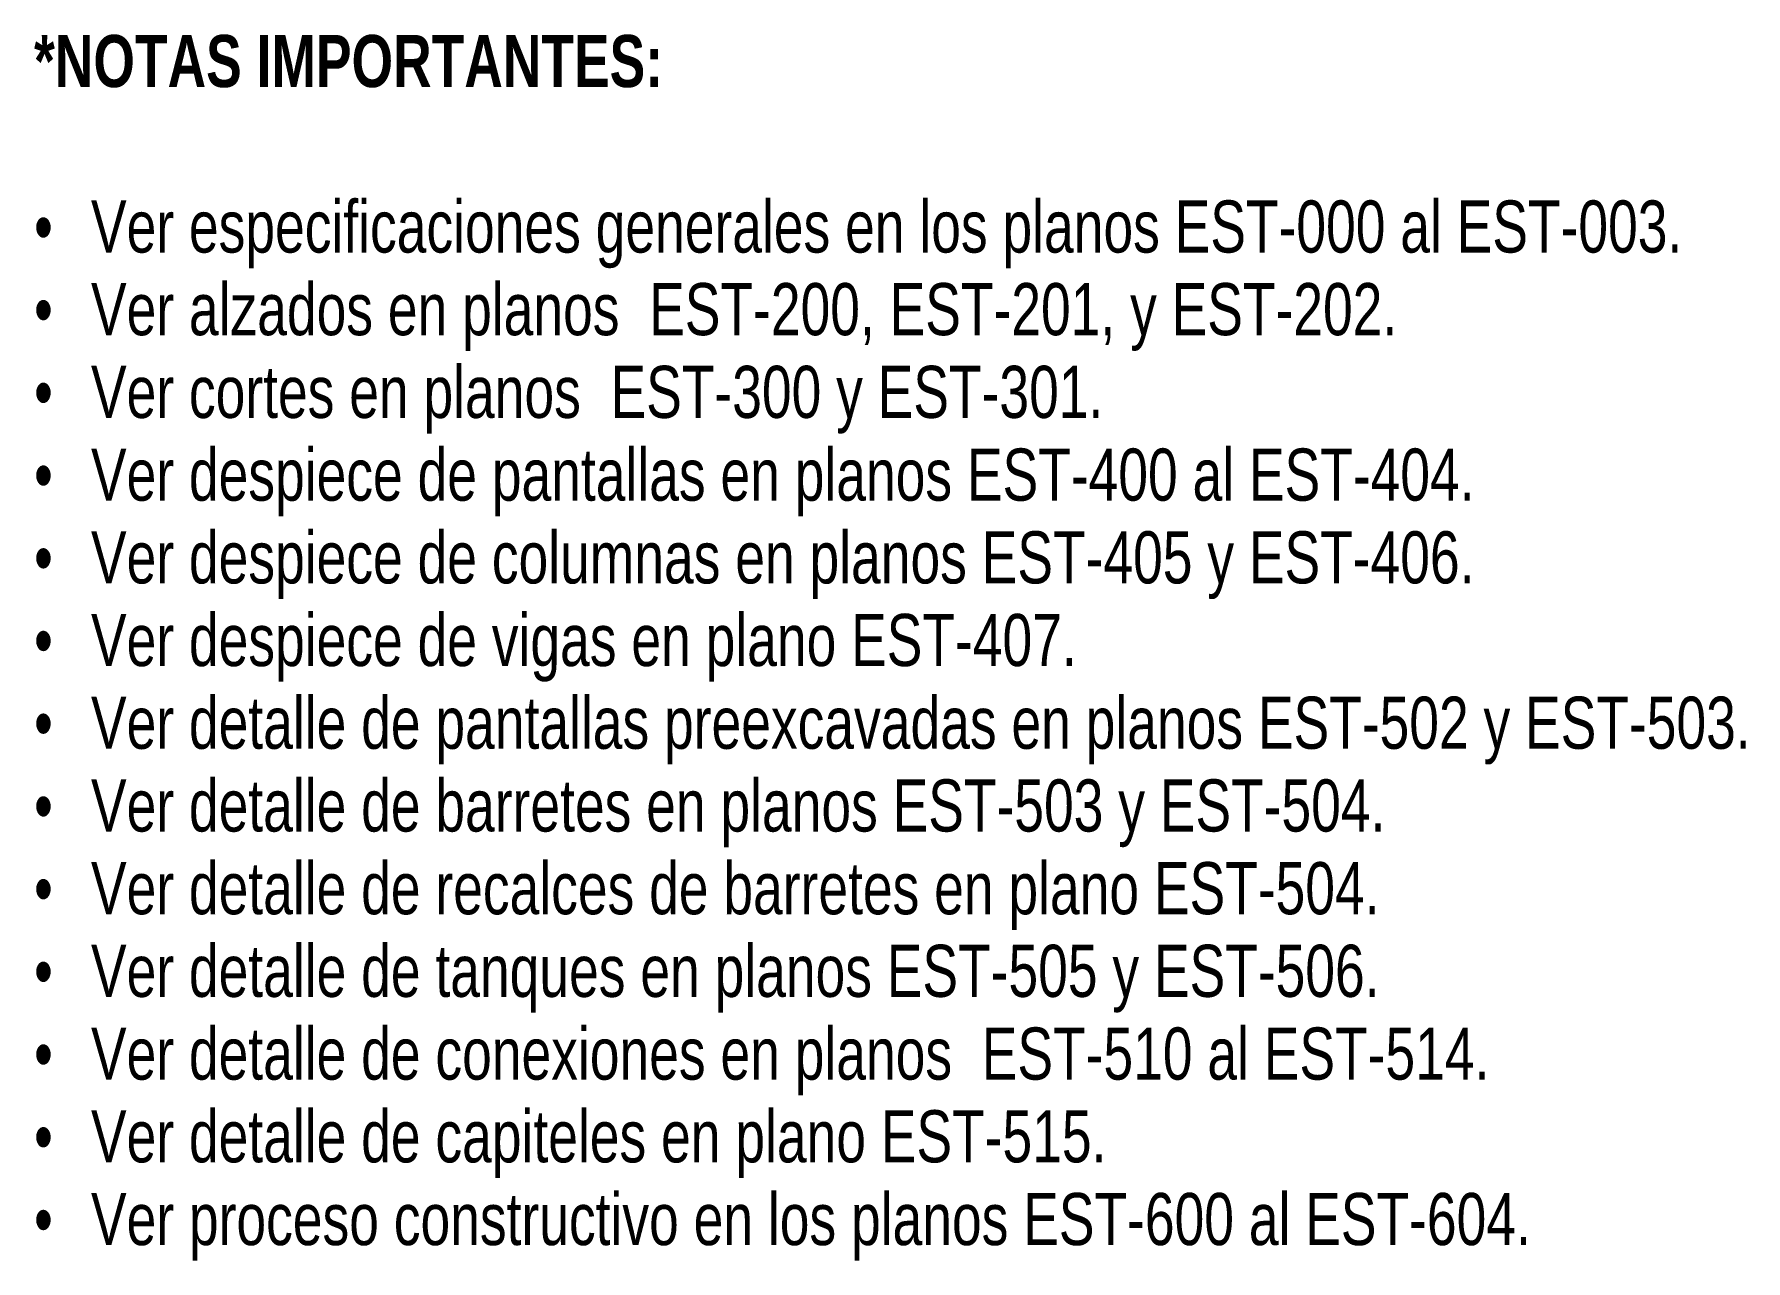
# Model space of a CAD drawing. Header units: metres. Extents: x -5444 to 112500, y -2287 to 89414.
# Drawn here: x 14.022 to 15.664, y 1.775 to 2.953 of the extents above; entities that cross this region are included whole.
import ezdxf

# ---------------------------------------------------------------- set-up
doc = ezdxf.new("R2010")
doc.units = ezdxf.units.M
doc.header["$LTSCALE"] = 10
doc.layers.add('E_TEXTO-2', color=7, linetype='Continuous', lineweight=9)
doc.styles.add('Swis721 LtCn BT_2', font='swisscl.ttf', dxfattribs={"height": 0.05})
doc.styles.add('Swis721 LtCn BT_B', font='', dxfattribs={"height": 0.05})
doc.styles.get('Swis721 LtCn BT_B').set_extended_font_data('Swis721 LtCn BT', bold=True)

msp = doc.modelspace()

# ---------------------------------------------------------------- texts
at = {"layer": 'E_TEXTO-2', "char_height": 0.05, "attachment_point": 1}
for s, insert, width, style in [('*NOTAS IMPORTANTES:', (14.0216, 2.9518), 0.741561, 'Swis721 LtCn BT_B'), ('Ver especificaciones generales en los planos EST-000 al EST-003.', (14.0762, 2.793), 1.918037, 'Swis721 LtCn BT_2'), ('•', (14.0216, 2.793), 0.06613, 'Swis721 LtCn BT_2'), ('Ver alzados en planos  EST-200, EST-201, y EST-202.', (14.0762, 2.7137), 1.557278, 'Swis721 LtCn BT_2'), ('•', (14.0216, 2.7137), 0.06613, 'Swis721 LtCn BT_2'), ('Ver cortes en planos  EST-300 y EST-301.', (14.0762, 2.6343), 1.212552, 'Swis721 LtCn BT_2'), ('•', (14.0216, 2.6343), 0.06613, 'Swis721 LtCn BT_2'), ('Ver despiece de pantallas en planos EST-400 al EST-404.', (14.0762, 2.5549), 1.655485, 'Swis721 LtCn BT_2'), ('•', (14.0216, 2.5549), 0.06613, 'Swis721 LtCn BT_2'), ('Ver despiece de columnas en planos EST-405 y EST-406.', (14.0762, 2.4755), 1.663502, 'Swis721 LtCn BT_2'), ('•', (14.0216, 2.4755), 0.06613, 'Swis721 LtCn BT_2'), ('Ver despiece de vigas en plano EST-407.', (14.0762, 2.3962), 1.178481, 'Swis721 LtCn BT_2'), ('•', (14.0216, 2.3962), 0.06613, 'Swis721 LtCn BT_2'), ('Ver detalle de pantallas preexcavadas en planos EST-502 y EST-503.', (14.0762, 2.3168), 1.970147, 'Swis721 LtCn BT_2'), ('•', (14.0216, 2.3168), 0.06613, 'Swis721 LtCn BT_2'), ('Ver detalle de barretes en planos EST-503 y EST-504. ', (14.0762, 2.2374), 1.563291, 'Swis721 LtCn BT_2'), ('•', (14.0216, 2.2374), 0.06613, 'Swis721 LtCn BT_2'), ('Ver detalle de recalces de barretes en plano EST-504.', (14.0762, 2.158), 1.53924, 'Swis721 LtCn BT_2'), ('•', (14.0216, 2.158), 0.06613, 'Swis721 LtCn BT_2'), ('Ver detalle de tanques en planos EST-505 y EST-506.', (14.0762, 2.0787), 1.53924, 'Swis721 LtCn BT_2'), ('•', (14.0216, 2.0787), 0.06613, 'Swis721 LtCn BT_2'), ('Ver detalle de conexiones en planos  EST-510 al EST-514.', (14.0762, 1.9993), 1.675527, 'Swis721 LtCn BT_2'), ('•', (14.0216, 1.9993), 0.06613, 'Swis721 LtCn BT_2'), ('Ver detalle de capiteles en plano EST-515.', (14.0762, 1.9199), 1.218565, 'Swis721 LtCn BT_2'), ('•', (14.0216, 1.9199), 0.06613, 'Swis721 LtCn BT_2'), ('Ver proceso constructivo en los planos EST-600 al EST-604.', (14.0762, 1.8405), 1.739662, 'Swis721 LtCn BT_2'), ('•', (14.0216, 1.8405), 0.06613, 'Swis721 LtCn BT_2')]:
    msp.add_mtext(s, dxfattribs=dict(at, insert=insert, width=width, style=style))

doc.saveas('drawing.dxf')
